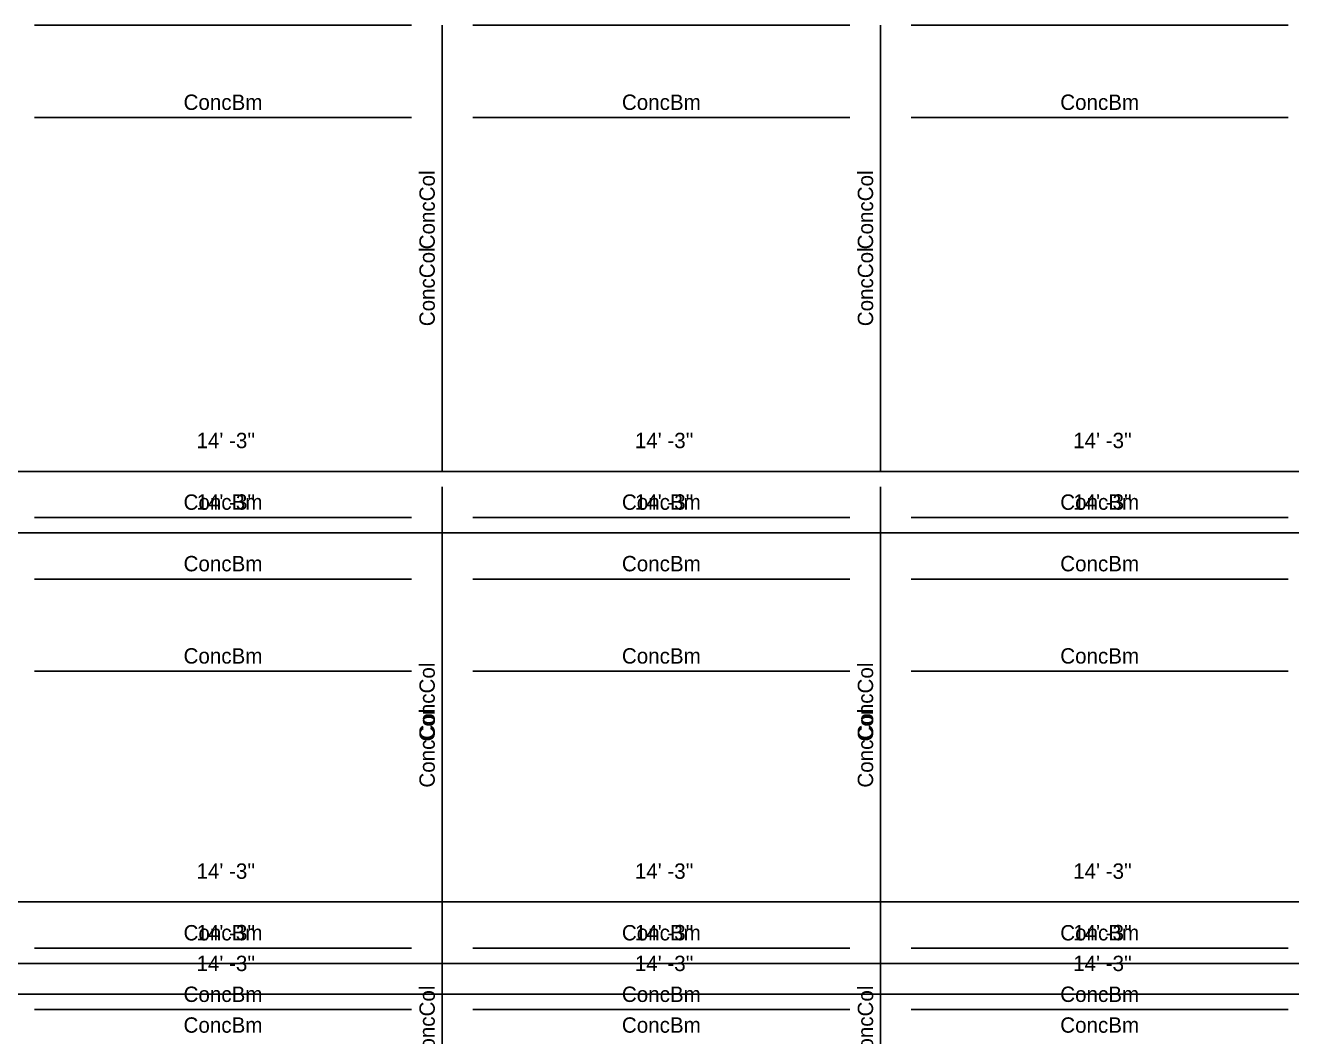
# Model space of a CAD drawing. Extents: x -38 to 2998, y -195 to 11529.
# Drawn here: x 1095.3 to 1589.4, y 181.5 to 576 of the extents above; entities that cross this region are included whole.
import ezdxf
from ezdxf.enums import TextEntityAlignment as Align

# ---------------------------------------------------------------- set-up
doc = ezdxf.new("R2010")
doc.units = 0
doc.header["$MEASUREMENT"] = 0
doc.layers.get('0').update_dxf_attribs({"linetype": 'CONTINUOUS'})
for name, color, linetype in [('CENTERLINES', 7, 'CONTINUOUS'), ('DIMENSIONS', 4, 'CONTINUOUS'), ('TEXT', 5, 'CONTINUOUS')]:
    doc.layers.add(name, color=color, linetype=linetype)
doc.dimstyles.get("Standard").update_dxf_attribs({"dimtxt": 0.18, "dimasz": 0.18, "dimexe": 0.18, "dimexo": 0.0625, "dimgap": 0.09, "dimtad": 0, "dimtih": 1, "dimtoh": 1, "dimdec": 4, "dimzin": 0, "dimtxsty": 'STANDARD', "dimcen": 0.09, "dimazin": 3, "dimtfac": 1, "dimtdec": 4, "dimtofl": 0, "dimtmove": 0, "dimatfit": 3, "dimtolj": 1, "dimtzin": 0})

# ---------------------------------------------------------------- blocks, each defined once
blk = doc.blocks.new('*D7612')
at = {"color": 1, "linetype": 'BYBLOCK'}
for points in [[(1091.73, 214.77), (1090.67, 213.71), (1083.25, 206.29), (1082.19, 205.23)], [(1262.73, 214.77), (1261.67, 213.71), (1254.25, 206.29), (1253.19, 205.23)]]:
    blk.add_solid(points, dxfattribs=at)
at = {"layer": 'DIMENSIONS', "color": 9, "linetype": 'BYBLOCK'}
for p, q in [((1086.96, 210), (1086.96, 228)), ((1257.96, 210), (1257.96, 228))]:
    blk.add_line(p, q, dxfattribs=at)
at = {"layer": 'DIMENSIONS', "color": 0, "linetype": 'BYBLOCK'}
blk.add_line((1086.96, 210), (1257.96, 210), dxfattribs=at)
at = {"layer": 'DIMENSIONS', "color": 0, "linetype": 'BYBLOCK', "insert": (1172.46, 222), "char_height": 6, "attachment_point": 5}
blk.add_mtext("\\A1; 14' -3''", dxfattribs=at)
blk = doc.blocks.new('*D7613')
at = {"color": 1, "linetype": 'BYBLOCK'}
for points in [[(1262.73, 214.77), (1261.67, 213.71), (1254.25, 206.29), (1253.19, 205.23)], [(1433.73, 214.77), (1432.67, 213.71), (1425.25, 206.29), (1424.19, 205.23)]]:
    blk.add_solid(points, dxfattribs=at)
at = {"layer": 'DIMENSIONS', "color": 9, "linetype": 'BYBLOCK'}
for p, q in [((1257.96, 210), (1257.96, 228)), ((1428.96, 210), (1428.96, 228))]:
    blk.add_line(p, q, dxfattribs=at)
at = {"layer": 'DIMENSIONS', "color": 0, "linetype": 'BYBLOCK'}
blk.add_line((1257.96, 210), (1428.96, 210), dxfattribs=at)
at = {"layer": 'DIMENSIONS', "color": 0, "linetype": 'BYBLOCK', "insert": (1343.46, 222), "char_height": 6, "attachment_point": 5}
blk.add_mtext("\\A1; 14' -3''", dxfattribs=at)
blk = doc.blocks.new('*D7614')
at = {"color": 1, "linetype": 'BYBLOCK'}
for points in [[(1433.73, 214.77), (1432.67, 213.71), (1425.25, 206.29), (1424.19, 205.23)], [(1604.73, 214.77), (1603.67, 213.71), (1596.25, 206.29), (1595.19, 205.23)]]:
    blk.add_solid(points, dxfattribs=at)
at = {"layer": 'DIMENSIONS', "color": 9, "linetype": 'BYBLOCK'}
for p, q in [((1428.96, 210), (1428.96, 228)), ((1599.96, 210), (1599.96, 228))]:
    blk.add_line(p, q, dxfattribs=at)
at = {"layer": 'DIMENSIONS', "color": 0, "linetype": 'BYBLOCK'}
blk.add_line((1428.96, 210), (1599.96, 210), dxfattribs=at)
at = {"layer": 'DIMENSIONS', "color": 0, "linetype": 'BYBLOCK', "insert": (1514.46, 222), "char_height": 6, "attachment_point": 5}
blk.add_mtext("\\A1; 14' -3''", dxfattribs=at)
blk = doc.blocks.new('*D7633')
at = {"color": 1, "linetype": 'BYBLOCK'}
for points in [[(1091.73, 406.77), (1090.67, 405.71), (1083.25, 398.29), (1082.19, 397.23)], [(1262.73, 406.77), (1261.67, 405.71), (1254.25, 398.29), (1253.19, 397.23)]]:
    blk.add_solid(points, dxfattribs=at)
at = {"layer": 'DIMENSIONS', "color": 9, "linetype": 'BYBLOCK'}
for p, q in [((1086.96, 402), (1086.96, 420)), ((1257.96, 402), (1257.96, 420))]:
    blk.add_line(p, q, dxfattribs=at)
at = {"layer": 'DIMENSIONS', "color": 0, "linetype": 'BYBLOCK'}
blk.add_line((1086.96, 402), (1257.96, 402), dxfattribs=at)
at = {"layer": 'DIMENSIONS', "color": 0, "linetype": 'BYBLOCK', "insert": (1172.46, 414), "char_height": 6, "attachment_point": 5}
blk.add_mtext("\\A1; 14' -3''", dxfattribs=at)
blk = doc.blocks.new('*D7634')
at = {"color": 1, "linetype": 'BYBLOCK'}
for points in [[(1262.73, 406.77), (1261.67, 405.71), (1254.25, 398.29), (1253.19, 397.23)], [(1433.73, 406.77), (1432.67, 405.71), (1425.25, 398.29), (1424.19, 397.23)]]:
    blk.add_solid(points, dxfattribs=at)
at = {"layer": 'DIMENSIONS', "color": 9, "linetype": 'BYBLOCK'}
for p, q in [((1257.96, 402), (1257.96, 420)), ((1428.96, 402), (1428.96, 420))]:
    blk.add_line(p, q, dxfattribs=at)
at = {"layer": 'DIMENSIONS', "color": 0, "linetype": 'BYBLOCK'}
blk.add_line((1257.96, 402), (1428.96, 402), dxfattribs=at)
at = {"layer": 'DIMENSIONS', "color": 0, "linetype": 'BYBLOCK', "insert": (1343.46, 414), "char_height": 6, "attachment_point": 5}
blk.add_mtext("\\A1; 14' -3''", dxfattribs=at)
blk = doc.blocks.new('*D7635')
at = {"color": 1, "linetype": 'BYBLOCK'}
for points in [[(1433.73, 406.77), (1432.67, 405.71), (1425.25, 398.29), (1424.19, 397.23)], [(1604.73, 406.77), (1603.67, 405.71), (1596.25, 398.29), (1595.19, 397.23)]]:
    blk.add_solid(points, dxfattribs=at)
at = {"layer": 'DIMENSIONS', "color": 9, "linetype": 'BYBLOCK'}
for p, q in [((1428.96, 402), (1428.96, 420)), ((1599.96, 402), (1599.96, 420))]:
    blk.add_line(p, q, dxfattribs=at)
at = {"layer": 'DIMENSIONS', "color": 0, "linetype": 'BYBLOCK'}
blk.add_line((1428.96, 402), (1599.96, 402), dxfattribs=at)
at = {"layer": 'DIMENSIONS', "color": 0, "linetype": 'BYBLOCK', "insert": (1514.46, 414), "char_height": 6, "attachment_point": 5}
blk.add_mtext("\\A1; 14' -3''", dxfattribs=at)
blk = doc.blocks.new('*D8082')
at = {"color": 1, "linetype": 'BYBLOCK'}
for points in [[(1091.73, 202.77), (1090.67, 201.71), (1083.25, 194.29), (1082.19, 193.23)], [(1262.73, 202.77), (1261.67, 201.71), (1254.25, 194.29), (1253.19, 193.23)]]:
    blk.add_solid(points, dxfattribs=at)
at = {"layer": 'DIMENSIONS', "color": 9, "linetype": 'BYBLOCK'}
for p, q in [((1086.96, 198), (1086.96, 216)), ((1257.96, 198), (1257.96, 216))]:
    blk.add_line(p, q, dxfattribs=at)
at = {"layer": 'DIMENSIONS', "color": 0, "linetype": 'BYBLOCK'}
blk.add_line((1086.96, 198), (1257.96, 198), dxfattribs=at)
at = {"layer": 'DIMENSIONS', "color": 0, "linetype": 'BYBLOCK', "insert": (1172.46, 210), "char_height": 6, "attachment_point": 5}
blk.add_mtext("\\A1; 14' -3''", dxfattribs=at)
blk = doc.blocks.new('*D8083')
at = {"color": 1, "linetype": 'BYBLOCK'}
for points in [[(1262.73, 202.77), (1261.67, 201.71), (1254.25, 194.29), (1253.19, 193.23)], [(1433.73, 202.77), (1432.67, 201.71), (1425.25, 194.29), (1424.19, 193.23)]]:
    blk.add_solid(points, dxfattribs=at)
at = {"layer": 'DIMENSIONS', "color": 9, "linetype": 'BYBLOCK'}
for p, q in [((1257.96, 198), (1257.96, 216)), ((1428.96, 198), (1428.96, 216))]:
    blk.add_line(p, q, dxfattribs=at)
at = {"layer": 'DIMENSIONS', "color": 0, "linetype": 'BYBLOCK'}
blk.add_line((1257.96, 198), (1428.96, 198), dxfattribs=at)
at = {"layer": 'DIMENSIONS', "color": 0, "linetype": 'BYBLOCK', "insert": (1343.46, 210), "char_height": 6, "attachment_point": 5}
blk.add_mtext("\\A1; 14' -3''", dxfattribs=at)
blk = doc.blocks.new('*D8084')
at = {"color": 1, "linetype": 'BYBLOCK'}
for points in [[(1433.73, 202.77), (1432.67, 201.71), (1425.25, 194.29), (1424.19, 193.23)], [(1604.73, 202.77), (1603.67, 201.71), (1596.25, 194.29), (1595.19, 193.23)]]:
    blk.add_solid(points, dxfattribs=at)
at = {"layer": 'DIMENSIONS', "color": 9, "linetype": 'BYBLOCK'}
for p, q in [((1428.96, 198), (1428.96, 216)), ((1599.96, 198), (1599.96, 216))]:
    blk.add_line(p, q, dxfattribs=at)
at = {"layer": 'DIMENSIONS', "color": 0, "linetype": 'BYBLOCK'}
blk.add_line((1428.96, 198), (1599.96, 198), dxfattribs=at)
at = {"layer": 'DIMENSIONS', "color": 0, "linetype": 'BYBLOCK', "insert": (1514.46, 210), "char_height": 6, "attachment_point": 5}
blk.add_mtext("\\A1; 14' -3''", dxfattribs=at)
blk = doc.blocks.new('*D8103')
at = {"color": 1, "linetype": 'BYBLOCK'}
for points in [[(1091.73, 382.77), (1090.67, 381.71), (1083.25, 374.29), (1082.19, 373.23)], [(1262.73, 382.77), (1261.67, 381.71), (1254.25, 374.29), (1253.19, 373.23)]]:
    blk.add_solid(points, dxfattribs=at)
at = {"layer": 'DIMENSIONS', "color": 9, "linetype": 'BYBLOCK'}
for p, q in [((1086.96, 378), (1086.96, 396)), ((1257.96, 378), (1257.96, 396))]:
    blk.add_line(p, q, dxfattribs=at)
at = {"layer": 'DIMENSIONS', "color": 0, "linetype": 'BYBLOCK'}
blk.add_line((1086.96, 378), (1257.96, 378), dxfattribs=at)
at = {"layer": 'DIMENSIONS', "color": 0, "linetype": 'BYBLOCK', "insert": (1172.46, 390), "char_height": 6, "attachment_point": 5}
blk.add_mtext("\\A1; 14' -3''", dxfattribs=at)
blk = doc.blocks.new('*D8104')
at = {"color": 1, "linetype": 'BYBLOCK'}
for points in [[(1262.73, 382.77), (1261.67, 381.71), (1254.25, 374.29), (1253.19, 373.23)], [(1433.73, 382.77), (1432.67, 381.71), (1425.25, 374.29), (1424.19, 373.23)]]:
    blk.add_solid(points, dxfattribs=at)
at = {"layer": 'DIMENSIONS', "color": 9, "linetype": 'BYBLOCK'}
for p, q in [((1257.96, 378), (1257.96, 396)), ((1428.96, 378), (1428.96, 396))]:
    blk.add_line(p, q, dxfattribs=at)
at = {"layer": 'DIMENSIONS', "color": 0, "linetype": 'BYBLOCK'}
blk.add_line((1257.96, 378), (1428.96, 378), dxfattribs=at)
at = {"layer": 'DIMENSIONS', "color": 0, "linetype": 'BYBLOCK', "insert": (1343.46, 390), "char_height": 6, "attachment_point": 5}
blk.add_mtext("\\A1; 14' -3''", dxfattribs=at)
blk = doc.blocks.new('*D8105')
at = {"color": 1, "linetype": 'BYBLOCK'}
for points in [[(1433.73, 382.77), (1432.67, 381.71), (1425.25, 374.29), (1424.19, 373.23)], [(1604.73, 382.77), (1603.67, 381.71), (1596.25, 374.29), (1595.19, 373.23)]]:
    blk.add_solid(points, dxfattribs=at)
at = {"layer": 'DIMENSIONS', "color": 9, "linetype": 'BYBLOCK'}
for p, q in [((1428.96, 378), (1428.96, 396)), ((1599.96, 378), (1599.96, 396))]:
    blk.add_line(p, q, dxfattribs=at)
at = {"layer": 'DIMENSIONS', "color": 0, "linetype": 'BYBLOCK'}
blk.add_line((1428.96, 378), (1599.96, 378), dxfattribs=at)
at = {"layer": 'DIMENSIONS', "color": 0, "linetype": 'BYBLOCK', "insert": (1514.46, 390), "char_height": 6, "attachment_point": 5}
blk.add_mtext("\\A1; 14' -3''", dxfattribs=at)
blk = doc.blocks.new('*D8552')
at = {"color": 1, "linetype": 'BYBLOCK'}
for points in [[(1091.73, 202.77), (1090.67, 201.71), (1083.25, 194.29), (1082.19, 193.23)], [(1262.73, 202.77), (1261.67, 201.71), (1254.25, 194.29), (1253.19, 193.23)]]:
    blk.add_solid(points, dxfattribs=at)
at = {"layer": 'DIMENSIONS', "color": 9, "linetype": 'BYBLOCK'}
for p, q in [((1086.96, 198), (1086.96, 216)), ((1257.96, 198), (1257.96, 216))]:
    blk.add_line(p, q, dxfattribs=at)
at = {"layer": 'DIMENSIONS', "color": 0, "linetype": 'BYBLOCK'}
blk.add_line((1086.96, 198), (1257.96, 198), dxfattribs=at)
at = {"layer": 'DIMENSIONS', "color": 0, "linetype": 'BYBLOCK', "insert": (1172.46, 210), "char_height": 6, "attachment_point": 5}
blk.add_mtext("\\A1; 14' -3''", dxfattribs=at)
blk = doc.blocks.new('*D8553')
at = {"color": 1, "linetype": 'BYBLOCK'}
for points in [[(1262.73, 202.77), (1261.67, 201.71), (1254.25, 194.29), (1253.19, 193.23)], [(1433.73, 202.77), (1432.67, 201.71), (1425.25, 194.29), (1424.19, 193.23)]]:
    blk.add_solid(points, dxfattribs=at)
at = {"layer": 'DIMENSIONS', "color": 9, "linetype": 'BYBLOCK'}
for p, q in [((1257.96, 198), (1257.96, 216)), ((1428.96, 198), (1428.96, 216))]:
    blk.add_line(p, q, dxfattribs=at)
at = {"layer": 'DIMENSIONS', "color": 0, "linetype": 'BYBLOCK'}
blk.add_line((1257.96, 198), (1428.96, 198), dxfattribs=at)
at = {"layer": 'DIMENSIONS', "color": 0, "linetype": 'BYBLOCK', "insert": (1343.46, 210), "char_height": 6, "attachment_point": 5}
blk.add_mtext("\\A1; 14' -3''", dxfattribs=at)
blk = doc.blocks.new('*D8554')
at = {"color": 1, "linetype": 'BYBLOCK'}
for points in [[(1433.73, 202.77), (1432.67, 201.71), (1425.25, 194.29), (1424.19, 193.23)], [(1604.73, 202.77), (1603.67, 201.71), (1596.25, 194.29), (1595.19, 193.23)]]:
    blk.add_solid(points, dxfattribs=at)
at = {"layer": 'DIMENSIONS', "color": 9, "linetype": 'BYBLOCK'}
for p, q in [((1428.96, 198), (1428.96, 216)), ((1599.96, 198), (1599.96, 216))]:
    blk.add_line(p, q, dxfattribs=at)
at = {"layer": 'DIMENSIONS', "color": 0, "linetype": 'BYBLOCK'}
blk.add_line((1428.96, 198), (1599.96, 198), dxfattribs=at)
at = {"layer": 'DIMENSIONS', "color": 0, "linetype": 'BYBLOCK', "insert": (1514.46, 210), "char_height": 6, "attachment_point": 5}
blk.add_mtext("\\A1; 14' -3''", dxfattribs=at)
blk = doc.blocks.new('*D8573')
at = {"color": 1, "linetype": 'BYBLOCK'}
for points in [[(1091.73, 382.77), (1090.67, 381.71), (1083.25, 374.29), (1082.19, 373.23)], [(1262.73, 382.77), (1261.67, 381.71), (1254.25, 374.29), (1253.19, 373.23)]]:
    blk.add_solid(points, dxfattribs=at)
at = {"layer": 'DIMENSIONS', "color": 9, "linetype": 'BYBLOCK'}
for p, q in [((1086.96, 378), (1086.96, 396)), ((1257.96, 378), (1257.96, 396))]:
    blk.add_line(p, q, dxfattribs=at)
at = {"layer": 'DIMENSIONS', "color": 0, "linetype": 'BYBLOCK'}
blk.add_line((1086.96, 378), (1257.96, 378), dxfattribs=at)
at = {"layer": 'DIMENSIONS', "color": 0, "linetype": 'BYBLOCK', "insert": (1172.46, 390), "char_height": 6, "attachment_point": 5}
blk.add_mtext("\\A1; 14' -3''", dxfattribs=at)
blk = doc.blocks.new('*D8574')
at = {"color": 1, "linetype": 'BYBLOCK'}
for points in [[(1262.73, 382.77), (1261.67, 381.71), (1254.25, 374.29), (1253.19, 373.23)], [(1433.73, 382.77), (1432.67, 381.71), (1425.25, 374.29), (1424.19, 373.23)]]:
    blk.add_solid(points, dxfattribs=at)
at = {"layer": 'DIMENSIONS', "color": 9, "linetype": 'BYBLOCK'}
for p, q in [((1257.96, 378), (1257.96, 396)), ((1428.96, 378), (1428.96, 396))]:
    blk.add_line(p, q, dxfattribs=at)
at = {"layer": 'DIMENSIONS', "color": 0, "linetype": 'BYBLOCK'}
blk.add_line((1257.96, 378), (1428.96, 378), dxfattribs=at)
at = {"layer": 'DIMENSIONS', "color": 0, "linetype": 'BYBLOCK', "insert": (1343.46, 390), "char_height": 6, "attachment_point": 5}
blk.add_mtext("\\A1; 14' -3''", dxfattribs=at)
blk = doc.blocks.new('*D8575')
at = {"color": 1, "linetype": 'BYBLOCK'}
for points in [[(1433.73, 382.77), (1432.67, 381.71), (1425.25, 374.29), (1424.19, 373.23)], [(1604.73, 382.77), (1603.67, 381.71), (1596.25, 374.29), (1595.19, 373.23)]]:
    blk.add_solid(points, dxfattribs=at)
at = {"layer": 'DIMENSIONS', "color": 9, "linetype": 'BYBLOCK'}
for p, q in [((1428.96, 378), (1428.96, 396)), ((1599.96, 378), (1599.96, 396))]:
    blk.add_line(p, q, dxfattribs=at)
at = {"layer": 'DIMENSIONS', "color": 0, "linetype": 'BYBLOCK'}
blk.add_line((1428.96, 378), (1599.96, 378), dxfattribs=at)
at = {"layer": 'DIMENSIONS', "color": 0, "linetype": 'BYBLOCK', "insert": (1514.46, 390), "char_height": 6, "attachment_point": 5}
blk.add_mtext("\\A1; 14' -3''", dxfattribs=at)
blk = doc.blocks.new('*D9022')
at = {"color": 1, "linetype": 'BYBLOCK'}
for points in [[(1091.73, 202.77), (1090.67, 201.71), (1083.25, 194.29), (1082.19, 193.23)], [(1262.73, 202.77), (1261.67, 201.71), (1254.25, 194.29), (1253.19, 193.23)]]:
    blk.add_solid(points, dxfattribs=at)
at = {"layer": 'DIMENSIONS', "color": 9, "linetype": 'BYBLOCK'}
for p, q in [((1086.96, 198), (1086.96, 216)), ((1257.96, 198), (1257.96, 216))]:
    blk.add_line(p, q, dxfattribs=at)
at = {"layer": 'DIMENSIONS', "color": 0, "linetype": 'BYBLOCK'}
blk.add_line((1086.96, 198), (1257.96, 198), dxfattribs=at)
at = {"layer": 'DIMENSIONS', "color": 0, "linetype": 'BYBLOCK', "insert": (1172.46, 210), "char_height": 6, "attachment_point": 5}
blk.add_mtext("\\A1; 14' -3''", dxfattribs=at)
blk = doc.blocks.new('*D9023')
at = {"color": 1, "linetype": 'BYBLOCK'}
for points in [[(1262.73, 202.77), (1261.67, 201.71), (1254.25, 194.29), (1253.19, 193.23)], [(1433.73, 202.77), (1432.67, 201.71), (1425.25, 194.29), (1424.19, 193.23)]]:
    blk.add_solid(points, dxfattribs=at)
at = {"layer": 'DIMENSIONS', "color": 9, "linetype": 'BYBLOCK'}
for p, q in [((1257.96, 198), (1257.96, 216)), ((1428.96, 198), (1428.96, 216))]:
    blk.add_line(p, q, dxfattribs=at)
at = {"layer": 'DIMENSIONS', "color": 0, "linetype": 'BYBLOCK'}
blk.add_line((1257.96, 198), (1428.96, 198), dxfattribs=at)
at = {"layer": 'DIMENSIONS', "color": 0, "linetype": 'BYBLOCK', "insert": (1343.46, 210), "char_height": 6, "attachment_point": 5}
blk.add_mtext("\\A1; 14' -3''", dxfattribs=at)
blk = doc.blocks.new('*D9024')
at = {"color": 1, "linetype": 'BYBLOCK'}
for points in [[(1433.73, 202.77), (1432.67, 201.71), (1425.25, 194.29), (1424.19, 193.23)], [(1604.73, 202.77), (1603.67, 201.71), (1596.25, 194.29), (1595.19, 193.23)]]:
    blk.add_solid(points, dxfattribs=at)
at = {"layer": 'DIMENSIONS', "color": 9, "linetype": 'BYBLOCK'}
for p, q in [((1428.96, 198), (1428.96, 216)), ((1599.96, 198), (1599.96, 216))]:
    blk.add_line(p, q, dxfattribs=at)
at = {"layer": 'DIMENSIONS', "color": 0, "linetype": 'BYBLOCK'}
blk.add_line((1428.96, 198), (1599.96, 198), dxfattribs=at)
at = {"layer": 'DIMENSIONS', "color": 0, "linetype": 'BYBLOCK', "insert": (1514.46, 210), "char_height": 6, "attachment_point": 5}
blk.add_mtext("\\A1; 14' -3''", dxfattribs=at)
blk = doc.blocks.new('*D9043')
at = {"color": 1, "linetype": 'BYBLOCK'}
for points in [[(1091.73, 382.77), (1090.67, 381.71), (1083.25, 374.29), (1082.19, 373.23)], [(1262.73, 382.77), (1261.67, 381.71), (1254.25, 374.29), (1253.19, 373.23)]]:
    blk.add_solid(points, dxfattribs=at)
at = {"layer": 'DIMENSIONS', "color": 9, "linetype": 'BYBLOCK'}
for p, q in [((1086.96, 378), (1086.96, 396)), ((1257.96, 378), (1257.96, 396))]:
    blk.add_line(p, q, dxfattribs=at)
at = {"layer": 'DIMENSIONS', "color": 0, "linetype": 'BYBLOCK'}
blk.add_line((1086.96, 378), (1257.96, 378), dxfattribs=at)
at = {"layer": 'DIMENSIONS', "color": 0, "linetype": 'BYBLOCK', "insert": (1172.46, 390), "char_height": 6, "attachment_point": 5}
blk.add_mtext("\\A1; 14' -3''", dxfattribs=at)
blk = doc.blocks.new('*D9044')
at = {"color": 1, "linetype": 'BYBLOCK'}
for points in [[(1262.73, 382.77), (1261.67, 381.71), (1254.25, 374.29), (1253.19, 373.23)], [(1433.73, 382.77), (1432.67, 381.71), (1425.25, 374.29), (1424.19, 373.23)]]:
    blk.add_solid(points, dxfattribs=at)
at = {"layer": 'DIMENSIONS', "color": 9, "linetype": 'BYBLOCK'}
for p, q in [((1257.96, 378), (1257.96, 396)), ((1428.96, 378), (1428.96, 396))]:
    blk.add_line(p, q, dxfattribs=at)
at = {"layer": 'DIMENSIONS', "color": 0, "linetype": 'BYBLOCK'}
blk.add_line((1257.96, 378), (1428.96, 378), dxfattribs=at)
at = {"layer": 'DIMENSIONS', "color": 0, "linetype": 'BYBLOCK', "insert": (1343.46, 390), "char_height": 6, "attachment_point": 5}
blk.add_mtext("\\A1; 14' -3''", dxfattribs=at)
blk = doc.blocks.new('*D9045')
at = {"color": 1, "linetype": 'BYBLOCK'}
for points in [[(1433.73, 382.77), (1432.67, 381.71), (1425.25, 374.29), (1424.19, 373.23)], [(1604.73, 382.77), (1603.67, 381.71), (1596.25, 374.29), (1595.19, 373.23)]]:
    blk.add_solid(points, dxfattribs=at)
at = {"layer": 'DIMENSIONS', "color": 9, "linetype": 'BYBLOCK'}
for p, q in [((1428.96, 378), (1428.96, 396)), ((1599.96, 378), (1599.96, 396))]:
    blk.add_line(p, q, dxfattribs=at)
at = {"layer": 'DIMENSIONS', "color": 0, "linetype": 'BYBLOCK'}
blk.add_line((1428.96, 378), (1599.96, 378), dxfattribs=at)
at = {"layer": 'DIMENSIONS', "color": 0, "linetype": 'BYBLOCK', "insert": (1514.46, 390), "char_height": 6, "attachment_point": 5}
blk.add_mtext("\\A1; 14' -3''", dxfattribs=at)
blk = doc.blocks.new('*D9513')
at = {"color": 1, "linetype": 'BYBLOCK'}
for points in [[(1091.73, 238.77), (1090.67, 237.71), (1083.25, 230.29), (1082.19, 229.23)], [(1262.73, 238.77), (1261.67, 237.71), (1254.25, 230.29), (1253.19, 229.23)]]:
    blk.add_solid(points, dxfattribs=at)
at = {"layer": 'DIMENSIONS', "color": 9, "linetype": 'BYBLOCK'}
for p, q in [((1086.96, 234), (1086.96, 252)), ((1257.96, 234), (1257.96, 252))]:
    blk.add_line(p, q, dxfattribs=at)
at = {"layer": 'DIMENSIONS', "color": 0, "linetype": 'BYBLOCK'}
blk.add_line((1086.96, 234), (1257.96, 234), dxfattribs=at)
at = {"layer": 'DIMENSIONS', "color": 0, "linetype": 'BYBLOCK', "insert": (1172.46, 246), "char_height": 6, "attachment_point": 5}
blk.add_mtext("\\A1; 14' -3''", dxfattribs=at)
blk = doc.blocks.new('*D9514')
at = {"color": 1, "linetype": 'BYBLOCK'}
for points in [[(1262.73, 238.77), (1261.67, 237.71), (1254.25, 230.29), (1253.19, 229.23)], [(1433.73, 238.77), (1432.67, 237.71), (1425.25, 230.29), (1424.19, 229.23)]]:
    blk.add_solid(points, dxfattribs=at)
at = {"layer": 'DIMENSIONS', "color": 9, "linetype": 'BYBLOCK'}
for p, q in [((1257.96, 234), (1257.96, 252)), ((1428.96, 234), (1428.96, 252))]:
    blk.add_line(p, q, dxfattribs=at)
at = {"layer": 'DIMENSIONS', "color": 0, "linetype": 'BYBLOCK'}
blk.add_line((1257.96, 234), (1428.96, 234), dxfattribs=at)
at = {"layer": 'DIMENSIONS', "color": 0, "linetype": 'BYBLOCK', "insert": (1343.46, 246), "char_height": 6, "attachment_point": 5}
blk.add_mtext("\\A1; 14' -3''", dxfattribs=at)
blk = doc.blocks.new('*D9515')
at = {"color": 1, "linetype": 'BYBLOCK'}
for points in [[(1433.73, 238.77), (1432.67, 237.71), (1425.25, 230.29), (1424.19, 229.23)], [(1604.73, 238.77), (1603.67, 237.71), (1596.25, 230.29), (1595.19, 229.23)]]:
    blk.add_solid(points, dxfattribs=at)
at = {"layer": 'DIMENSIONS', "color": 9, "linetype": 'BYBLOCK'}
for p, q in [((1428.96, 234), (1428.96, 252)), ((1599.96, 234), (1599.96, 252))]:
    blk.add_line(p, q, dxfattribs=at)
at = {"layer": 'DIMENSIONS', "color": 0, "linetype": 'BYBLOCK'}
blk.add_line((1428.96, 234), (1599.96, 234), dxfattribs=at)
at = {"layer": 'DIMENSIONS', "color": 0, "linetype": 'BYBLOCK', "insert": (1514.46, 246), "char_height": 6, "attachment_point": 5}
blk.add_mtext("\\A1; 14' -3''", dxfattribs=at)

msp = doc.modelspace()

# ---------------------------------------------------------------- linework, layer by layer
at = {"layer": 'CENTERLINES', "color": 0, "linetype": 'CONTINUOUS'}
for p, q in [((1098.96, 576), (1245.96, 576)), ((1257.96, 432), (1257.96, 576)), ((1269.96, 576), (1416.96, 576)), ((1428.96, 432), (1428.96, 576)), ((1440.96, 576), (1587.96, 576)), ((1098.96, 540), (1245.96, 540)), ((1098.96, 540), (1245.96, 540)), ((1098.96, 540), (1245.96, 540)), ((1257.96, 408), (1257.96, 540)), ((1257.96, 408), (1257.96, 540)), ((1257.96, 408), (1257.96, 540)), ((1269.96, 540), (1416.96, 540)), ((1269.96, 540), (1416.96, 540)), ((1269.96, 540), (1416.96, 540)), ((1428.96, 408), (1428.96, 540)), ((1428.96, 408), (1428.96, 540)), ((1428.96, 408), (1428.96, 540)), ((1440.96, 540), (1587.96, 540)), ((1440.96, 540), (1587.96, 540)), ((1440.96, 540), (1587.96, 540)), ((1098.96, 384), (1245.96, 384)), ((1257.96, 240), (1257.96, 384)), ((1269.96, 384), (1416.96, 384)), ((1428.96, 240), (1428.96, 384)), ((1440.96, 384), (1587.96, 384)), ((1098.96, 360), (1245.96, 360)), ((1098.96, 360), (1245.96, 360)), ((1098.96, 360), (1245.96, 360)), ((1257.96, 228), (1257.96, 360)), ((1257.96, 228), (1257.96, 360)), ((1257.96, 228), (1257.96, 360)), ((1269.96, 360), (1416.96, 360)), ((1269.96, 360), (1416.96, 360)), ((1269.96, 360), (1416.96, 360)), ((1428.96, 228), (1428.96, 360)), ((1428.96, 228), (1428.96, 360)), ((1428.96, 228), (1428.96, 360)), ((1440.96, 360), (1587.96, 360)), ((1440.96, 360), (1587.96, 360)), ((1440.96, 360), (1587.96, 360)), ((1098.96, 324), (1245.96, 324)), ((1257.96, 264), (1257.96, 324)), ((1269.96, 324), (1416.96, 324)), ((1428.96, 264), (1428.96, 324)), ((1440.96, 324), (1587.96, 324)), ((1098.96, 216), (1245.96, 216)), ((1257.96, 156), (1257.96, 216)), ((1269.96, 216), (1416.96, 216)), ((1428.96, 156), (1428.96, 216)), ((1440.96, 216), (1587.96, 216)), ((1098.96, 192), (1245.96, 192)), ((1257.96, 48), (1257.96, 192)), ((1269.96, 192), (1416.96, 192)), ((1428.96, 48), (1428.96, 192)), ((1440.96, 192), (1587.96, 192))]:
    msp.add_line(p, q, dxfattribs=at)

# ---------------------------------------------------------------- texts
at = {"layer": 'TEXT', "color": 0}
for p in [(1172.46, 546), (1172.46, 546), (1172.46, 546), (1343.46, 546), (1343.46, 546), (1343.46, 546), (1514.46, 546), (1514.46, 546), (1514.46, 546), (1172.46, 390), (1343.46, 390), (1514.46, 390), (1172.46, 366), (1172.46, 366), (1172.46, 366), (1343.46, 366), (1343.46, 366), (1343.46, 366), (1514.46, 366), (1514.46, 366), (1514.46, 366), (1172.46, 330), (1343.46, 330), (1514.46, 330), (1172.46, 222), (1343.46, 222), (1514.46, 222), (1172.46, 198), (1343.46, 198), (1514.46, 198), (1172.46, 186), (1172.46, 186), (1172.46, 186), (1343.46, 186), (1343.46, 186), (1343.46, 186), (1514.46, 186), (1514.46, 186), (1514.46, 186)]:
    msp.add_text('ConcBm', height=6, dxfattribs=at).set_placement(p, align=Align.MIDDLE)
for p in [(1251.96, 504), (1422.96, 504), (1251.96, 474), (1251.96, 474), (1251.96, 474), (1422.96, 474), (1422.96, 474), (1422.96, 474), (1251.96, 312), (1422.96, 312), (1251.96, 294), (1251.96, 294), (1251.96, 294), (1251.96, 294), (1422.96, 294), (1422.96, 294), (1422.96, 294), (1422.96, 294), (1251.96, 186), (1422.96, 186)]:
    msp.add_text('ConcCol', height=6, rotation=90, dxfattribs=at).set_placement(p, align=Align.MIDDLE)

# ---------------------------------------------------------------- dimensions: what is measured, and where the dimension line sits
at = {"layer": 'DIMENSIONS'}
for base, p1, p2, picture, middle in [((1257.96, 402), (1086.96, 390), (1257.96, 390), '*D7633', (1172.46, 390)), ((1428.96, 402), (1257.96, 390), (1428.96, 390), '*D7634', (1343.46, 390)), ((1599.96, 402), (1428.96, 390), (1599.96, 390), '*D7635', (1514.46, 390)), ((1257.96, 378), (1086.96, 366), (1257.96, 366), '*D8103', (1172.46, 366)), ((1257.96, 378), (1086.96, 366), (1257.96, 366), '*D8573', (1172.46, 366)), ((1257.96, 378), (1086.96, 366), (1257.96, 366), '*D9043', (1172.46, 366)), ((1428.96, 378), (1257.96, 366), (1428.96, 366), '*D8104', (1343.46, 366)), ((1428.96, 378), (1257.96, 366), (1428.96, 366), '*D8574', (1343.46, 366)), ((1428.96, 378), (1257.96, 366), (1428.96, 366), '*D9044', (1343.46, 366)), ((1599.96, 378), (1428.96, 366), (1599.96, 366), '*D8105', (1514.46, 366)), ((1599.96, 378), (1428.96, 366), (1599.96, 366), '*D8575', (1514.46, 366)), ((1599.96, 378), (1428.96, 366), (1599.96, 366), '*D9045', (1514.46, 366)), ((1257.96, 234), (1086.96, 222), (1257.96, 222), '*D9513', (1172.46, 222)), ((1428.96, 234), (1257.96, 222), (1428.96, 222), '*D9514', (1343.46, 222)), ((1599.96, 234), (1428.96, 222), (1599.96, 222), '*D9515', (1514.46, 222)), ((1257.96, 210), (1086.96, 198), (1257.96, 198), '*D7612', (1172.46, 198)), ((1428.96, 210), (1257.96, 198), (1428.96, 198), '*D7613', (1343.46, 198)), ((1599.96, 210), (1428.96, 198), (1599.96, 198), '*D7614', (1514.46, 198)), ((1257.96, 198), (1086.96, 186), (1257.96, 186), '*D8082', (1172.46, 186)), ((1257.96, 198), (1086.96, 186), (1257.96, 186), '*D8552', (1172.46, 186)), ((1257.96, 198), (1086.96, 186), (1257.96, 186), '*D9022', (1172.46, 186)), ((1428.96, 198), (1257.96, 186), (1428.96, 186), '*D8083', (1343.46, 186)), ((1428.96, 198), (1257.96, 186), (1428.96, 186), '*D8553', (1343.46, 186)), ((1428.96, 198), (1257.96, 186), (1428.96, 186), '*D9023', (1343.46, 186)), ((1599.96, 198), (1428.96, 186), (1599.96, 186), '*D8084', (1514.46, 186)), ((1599.96, 198), (1428.96, 186), (1599.96, 186), '*D8554', (1514.46, 186)), ((1599.96, 198), (1428.96, 186), (1599.96, 186), '*D9024', (1514.46, 186))]:
    dim = msp.add_linear_dim(base=base, p1=p1, p2=p2, dimstyle='STANDARD', dxfattribs=at)
    dim.commit()
    dim.dimension.update_dxf_attribs({"geometry": picture, "text_midpoint": middle})

doc.saveas('drawing.dxf')
